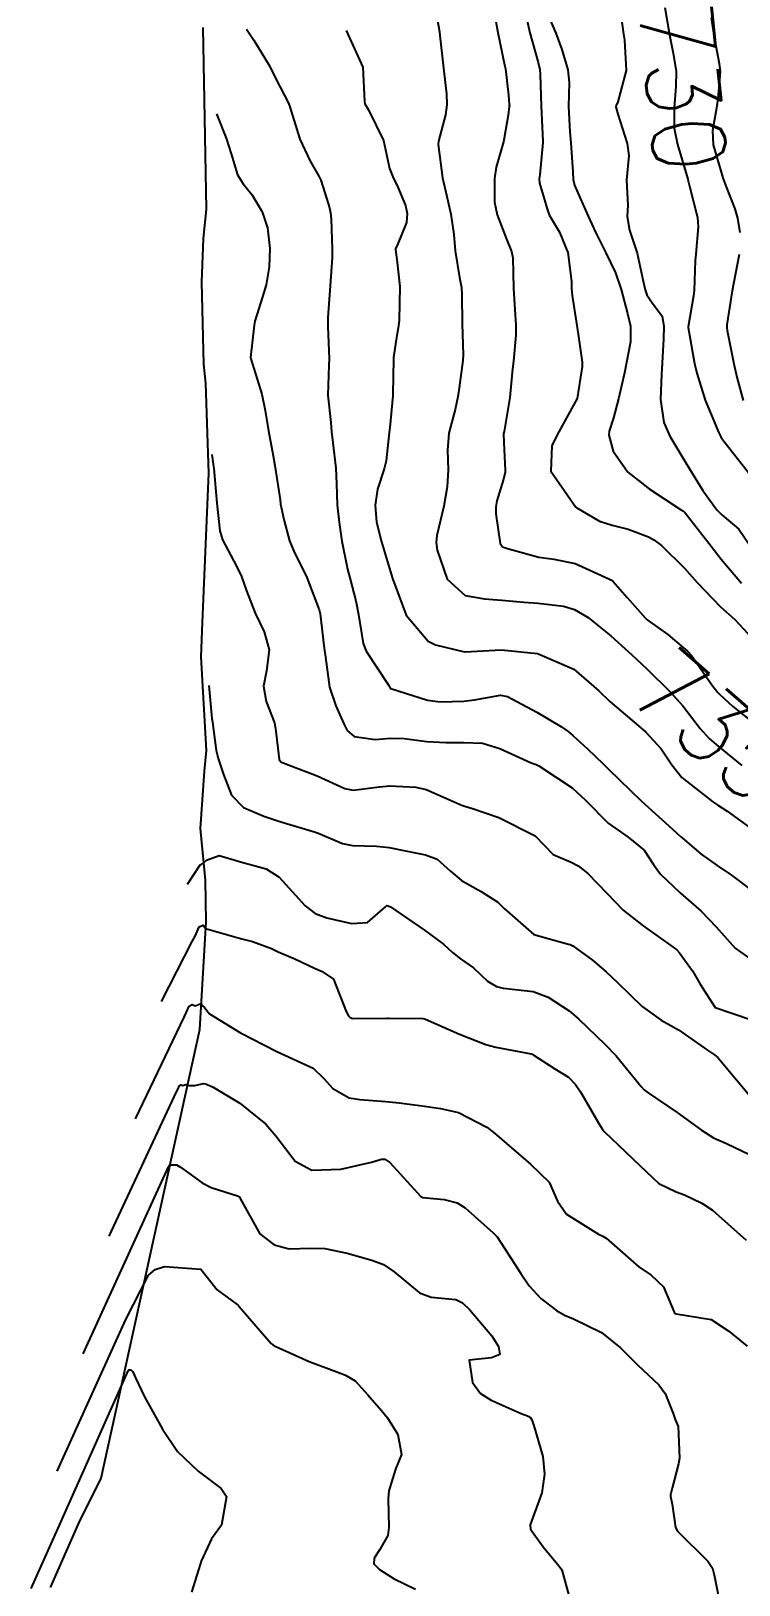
# Model space of a CAD drawing. Header units: metres. Extents: x 318500 to 325275, y 7408834 to 7428799.
# Drawn here: x 319972.6 to 320011.5, y 7413052.2 to 7413137.4 of the extents above; entities that cross this region are included whole.
import ezdxf
from ezdxf.enums import TextEntityAlignment as Align

# ---------------------------------------------------------------- set-up
doc = ezdxf.new("R2010")
doc.units = ezdxf.units.M
doc.header["$MEASUREMENT"] = 0
for name, color, linetype in [('Area', 45, 'Continuous'), ('Cotas', 45, 'Continuous'), ('Curvas de Nivel 1m', 11, 'Continuous'), ('Curvas de Nivel 5m', 15, 'Continuous')]:
    doc.layers.add(name, color=color, linetype=linetype)
doc.styles.add('Style-STANDARD', font='STANDARD.shx')

msp = doc.modelspace()

# ---------------------------------------------------------------- linework, layer by layer
at = {"layer": 'Area'}
msp.add_lwpolyline([(319973.712, 7413052.076), (319975.268, 7413055.59), (319976.491, 7413058.053), (319981.905, 7413082.66), (319982.239, 7413088.55), (319982.212, 7413090.845), (319982.178, 7413091.223), (319981.937, 7413093.666), (319982.144, 7413096.808), (319982.268, 7413097.943), (319981.976, 7413103.088), (319982.043, 7413104.968), (319982.397, 7413113.154), (319982.227, 7413118.067), (319982.125, 7413119.125), (319981.998, 7413123.623), (319982.099, 7413126.011), (319982.266, 7413127.619), (319982.088, 7413137.58)], dxfattribs=at)
at = {"layer": 'Curvas de Nivel 1m', "flags": 128}
for points, elevation in [([(319999.743, 7413138.431), (319999.995, 7413137.283), (320000.458, 7413135.663), (320000.544, 7413135.274), (320000.561, 7413134.998), (320000.611, 7413133.273), (320000.71, 7413131.352), (320000.71, 7413131.271), (320000.539, 7413129.498), (320000.514, 7413129.274), (320000.53, 7413129.045), (320000.75, 7413128.305), (320000.98, 7413127.504), (320001.083, 7413127.265), (320001.621, 7413126.362), (320002.077, 7413125.25), (320002.272, 7413123.66), (320002.284, 7413123.246), (320002.321, 7413122.89), (320002.573, 7413121.241), (320002.653, 7413120.769), (320002.87, 7413119.238), (320002.866, 7413118.998), (320002.6, 7413117.24), (320001.492, 7413115.256), (320001.195, 7413114.637), (320001.153, 7413113.261), (320002.521, 7413111.276), (320002.565, 7413111.24), (320003.81, 7413110.525), (320004.511, 7413110.301), (320005.39, 7413110.083), (320006.505, 7413109.652), (320006.803, 7413109.486), (320007.218, 7413109.179), (320008.482, 7413107.934), (320009.174, 7413107.149), (320010.45, 7413105.824), (320011.239, 7413105.122), (320012.427, 7413103.847)], 733), ([(320000.888, 7413138.491), (320001.42, 7413137.262), (320001.744, 7413136.369), (320002.075, 7413135.251), (320002.144, 7413134.561), (320002.119, 7413133.251), (320002.195, 7413131.853), (320002.25, 7413131.248), (320002.353, 7413129.66), (320002.375, 7413129.246), (320002.447, 7413128.935), (320002.75, 7413128.229), (320003.191, 7413127.235), (320003.606, 7413126.352), (320004.164, 7413125.225), (320004.694, 7413124.126), (320004.999, 7413123.215), (320005.353, 7413121.895), (320005.523, 7413121.207), (320005.513, 7413120.341), (320005.292, 7413119.21), (320005.181, 7413118.652), (320004.866, 7413117.216), (320004.59, 7413116.175), (320004.349, 7413115.456), (320004.32, 7413115.223), (320004.567, 7413114.358), (320005.371, 7413113.208), (320006.536, 7413112.286), (320008.267, 7413111.164), (320008.421, 7413111.064), (320008.518, 7413110.973), (320009.933, 7413109.146), (320010.489, 7413108.428), (320011.604, 7413107.119)], 732), ([(320004.896, 7413138.936), (320005.138, 7413137.216), (320005.191, 7413136.889), (320005.271, 7413135.214), (320004.823, 7413133.496), (320004.733, 7413133.309), (320004.717, 7413133.221), (320004.814, 7413132.823), (320005.325, 7413131.212), (320005.431, 7413130.56), (320005.304, 7413129.212), (320005.376, 7413127.84), (320005.33, 7413127.211), (320005.464, 7413126.474), (320005.885, 7413125.202), (320006.207, 7413123.678), (320006.315, 7413123.195), (320006.413, 7413122.93), (320006.674, 7413122.541), (320007.245, 7413121.76), (320007.352, 7413121.18), (320007.327, 7413120.503), (320007.255, 7413119.181), (320007.225, 7413118.577), (320007.161, 7413117.182), (320007.34, 7413115.931), (320007.675, 7413115.174), (320008.558, 7413113.713), (320008.891, 7413113.157), (320009.491, 7413112.195), (320010.249, 7413111.143), (320010.517, 7413110.872), (320011.457, 7413110.074), (320012.12, 7413109.116)], 731), ([(319998.086, 7413138.104), (319998.249, 7413137.306), (319998.608, 7413135.538), (319998.652, 7413135.302), (319998.826, 7413133.86), (319998.869, 7413133.348), (319998.873, 7413133.299), (319998.87, 7413133.248), (319998.812, 7413132.778), (319998.592, 7413131.503), (319998.545, 7413131.302), (319998.156, 7413129.92), (319998.052, 7413129.307), (319998.059, 7413127.995), (319998.203, 7413127.305), (319998.72, 7413125.983), (319998.996, 7413125.296), (319999.054, 7413124.945), (319999.098, 7413123.294), (319999.184, 7413121.811), (319999.223, 7413121.292), (319999.225, 7413120.718), (319999.094, 7413119.293), (319999.053, 7413118.864), (319998.89, 7413117.296), (319998.581, 7413115.439), (319998.556, 7413115.325), (319998.554, 7413115.3), (319998.573, 7413114.827), (319998.645, 7413113.299), (319998.644, 7413113.203), (319998.543, 7413112.811), (319998.192, 7413111.637), (319998.135, 7413111.304), (319998.131, 7413110.918), (319998.367, 7413109.292), (319998.497, 7413109.115), (319998.77, 7413109.013), (320000.489, 7413108.548), (320001.319, 7413108.426), (320002.484, 7413108.198), (320004.325, 7413107.359), (320004.471, 7413107.281), (320004.57, 7413107.209), (320005.332, 7413106.326), (320006.338, 7413105.191), (320006.439, 7413105.105), (320007.555, 7413104.297), (320008.424, 7413103.579), (320008.65, 7413103.385), (320008.865, 7413103.153), (320009.977, 7413101.555), (320010.299, 7413101.131), (320010.389, 7413101.034), (320011.137, 7413100.364), (320012.364, 7413099.377)], 734), ([(320009.933, 7413138.101), (320010.091, 7413137.148), (320010.385, 7413135.606), (320010.427, 7413135.144), (320010.309, 7413133.661), (320010.227, 7413133.146), (320010.014, 7413131.936), (320010.054, 7413131.147), (320010.576, 7413129.328), (320010.646, 7413129.141), (320010.757, 7413128.845), (320011.246, 7413127.633), (320011.393, 7413127.13), (320011.511, 7413126.346)], 729), ([(319984.457, 7413137.486), (319984.861, 7413136.873), (319985.709, 7413135.471), (319986.088, 7413134.723), (319986.747, 7413133.461), (319986.817, 7413133.287), (319987.376, 7413131.451), (319987.932, 7413130.284), (319988.432, 7413129.435), (319988.536, 7413129.212), (319988.751, 7413128.511), (319989.004, 7413127.687), (319989.068, 7413127.425), (319989.095, 7413127.064), (319989.162, 7413125.423), (319989.163, 7413124.963), (319989.046, 7413123.425), (319988.914, 7413121.677), (319988.91, 7413121.426), (319988.922, 7413121.16), (319988.991, 7413119.425), (319988.976, 7413119.073), (319988.92, 7413117.425), (319989.084, 7413115.921), (319989.122, 7413115.422), (319989.186, 7413114.805), (319989.364, 7413113.418), (319989.388, 7413112.567), (319989.432, 7413111.416), (319989.539, 7413110.444), (319989.684, 7413109.412), (319990.002, 7413107.883), (319990.119, 7413107.405), (319990.451, 7413106.154), (319990.598, 7413105.398), (319990.85, 7413103.819), (319991.017, 7413103.391), (319992.263, 7413101.501), (319992.343, 7413101.371), (319992.368, 7413101.349), (319992.39, 7413101.342), (319992.435, 7413101.324), (319994.38, 7413100.711), (319995.096, 7413100.623), (319996.38, 7413100.645), (319996.968, 7413100.725), (319998.385, 7413100.98), (319998.77, 7413100.9), (320000.372, 7413100.046), (320001.728, 7413099.249), (320002.098, 7413098.985), (320002.355, 7413098.765), (320003.165, 7413098.045), (320004.02, 7413097.215), (320004.335, 7413096.902), (320006.097, 7413095.192), (320006.307, 7413094.996), (320007.814, 7413093.64), (320008.281, 7413093.22), (320008.349, 7413093.159), (320009.394, 7413092.266), (320010.265, 7413091.651), (320011.054, 7413091.122), (320012.247, 7413090.222)], 737), ([(319989.921, 7413137.414), (319990.84, 7413135.4), (319990.923, 7413133.501), (319990.953, 7413133.399), (319991.141, 7413133.071), (319991.961, 7413131.388), (319992.305, 7413129.847), (319992.476, 7413129.383), (319992.754, 7413128.825), (319993.182, 7413127.811), (319993.274, 7413127.372), (319993.225, 7413126.88), (319992.714, 7413125.625), (319992.634, 7413125.458), (319992.622, 7413125.381), (319992.702, 7413124.857), (319992.865, 7413123.377), (319992.823, 7413121.539), (319992.806, 7413121.378), (319992.79, 7413121.246), (319992.644, 7413120.339), (319992.524, 7413119.488), (319992.518, 7413119.381), (319992.486, 7413117.497), (319992.479, 7413117.381), (319992.314, 7413115.651), (319992.289, 7413115.383), (319992.111, 7413113.83), (319992.013, 7413113.385), (319991.646, 7413112.271), (319991.506, 7413111.385), (319991.583, 7413110.456), (319991.859, 7413109.38), (319992.47, 7413107.37), (319993.214, 7413105.362), (319994.426, 7413103.945), (319994.819, 7413103.74), (319996.42, 7413103.351), (319996.455, 7413103.354), (319998.422, 7413103.472), (320000.42, 7413103.27), (320002.407, 7413102.403), (320003.774, 7413101.219), (320004.381, 7413100.639), (320006.088, 7413099.193), (320006.358, 7413098.953), (320007.203, 7413098.031), (320007.782, 7413097.168), (320008.33, 7413096.472), (320010.037, 7413095.134), (320010.307, 7413094.95), (320010.815, 7413094.613), (320012.287, 7413093.568)], 736), ([(319982.81, 7413132.84), (319983.335, 7413131.502), (319983.623, 7413130.652), (319983.968, 7413129.492), (319984.269, 7413129.001), (319984.749, 7413128.429), (319985.314, 7413127.474), (319985.602, 7413126.596), (319985.739, 7413125.47), (319985.702, 7413124.463), (319985.528, 7413123.472), (319985.335, 7413122.812), (319984.92, 7413121.477), (319984.876, 7413121.258), (319984.676, 7413119.48), (319984.692, 7413119.417), (319985.306, 7413117.473), (319985.483, 7413116.58), (319985.66, 7413115.469), (319985.926, 7413114.1), (319986.035, 7413113.465), (319986.297, 7413111.68), (319986.326, 7413111.453), (319986.359, 7413111.293), (319986.512, 7413110.617), (319986.814, 7413109.447), (319987.057, 7413108.878), (319987.761, 7413107.437), (319988.443, 7413105.66), (319988.492, 7413105.429), (319988.704, 7413103.707), (319988.739, 7413103.425), (319988.78, 7413103.059), (319989.015, 7413101.421), (319989.356, 7413100.396), (319989.791, 7413099.409), (319989.985, 7413099.034), (319990.353, 7413098.711), (319991.51, 7413098.541), (319992.353, 7413098.627), (319993.103, 7413098.612), (319994.351, 7413098.445), (319995.393, 7413098.377), (319996.351, 7413098.387), (319997.402, 7413098.355), (319998.348, 7413098.05), (320000.074, 7413097.273), (320000.339, 7413097.185), (320000.493, 7413097.113), (320002.32, 7413095.897), (320003.051, 7413095.229), (320004.291, 7413093.959), (320005.397, 7413093.199), (320006.273, 7413092.479), (320006.78, 7413091.698), (320007.161, 7413091.176), (320008.245, 7413090.141), (320009.386, 7413089.143), (320010.217, 7413088.276), (320011.265, 7413087.119), (320012.193, 7413086.451)], 738), ([(320011.483, 7413125.128), (320011.356, 7413124.474), (320011.088, 7413123.134), (320010.798, 7413121.274), (320010.792, 7413121.138), (320010.821, 7413120.975), (320011.18, 7413119.132), (320011.343, 7413118.405), (320011.704, 7413117.123)], 729), ([(319982.56, 7413114.18), (319982.643, 7413113.509), (319982.658, 7413113.399), (319982.826, 7413111.505), (319982.986, 7413109.984), (319983.134, 7413109.5), (319983.909, 7413108.059), (319984.177, 7413107.484), (319984.458, 7413106.701), (319984.936, 7413105.473), (319985.417, 7413104.453), (319985.693, 7413103.461), (319985.55, 7413102.315), (319985.39, 7413101.465), (319985.541, 7413100.626), (319985.989, 7413099.456), (319986.055, 7413099.153), (319986.244, 7413097.451), (319986.338, 7413097.318), (319986.559, 7413097.225), (319988.327, 7413096.562), (319989.856, 7413095.868), (319990.315, 7413095.765), (319991.75, 7413095.947), (319992.32, 7413096.019), (319993.736, 7413095.938), (319994.317, 7413095.802), (319995.391, 7413095.334), (319996.304, 7413094.94), (319996.845, 7413094.769), (319998.295, 7413094.266), (320000.28, 7413093.27), (320001.267, 7413092.252), (320002.266, 7413091.822), (320002.647, 7413091.617), (320003.153, 7413091.227), (320004.243, 7413090.107), (320005.116, 7413089.201), (320006.217, 7413088.336), (320007.856, 7413087.165), (320008.049, 7413087.012), (320008.197, 7413086.853), (320008.909, 7413085.871), (320009.335, 7413085.143), (320010.161, 7413083.868), (320012.036, 7413083.227)], 739), ([(319981.22, 7413090.62), (319981.91, 7413091.675), (319982.083, 7413091.768), (319982.264, 7413091.934), (319982.959, 7413092.192), (319984.263, 7413091.809), (319984.525, 7413091.739), (319985.533, 7413091.461), (319986.253, 7413091.005), (319987.674, 7413089.436), (319988.224, 7413089.012), (319988.861, 7413088.779), (319990.216, 7413088.471), (319991.085, 7413088.519), (319992.082, 7413089.372), (319992.158, 7413089.444), (319992.231, 7413089.439), (319992.345, 7413089.369), (319994.211, 7413088.09), (319995.254, 7413087.334), (319995.746, 7413086.877), (319996.192, 7413086.53), (319996.908, 7413086.03), (319997.68, 7413085.298), (319998.176, 7413085.004), (319998.536, 7413084.925), (320000.172, 7413084.728), (320001.001, 7413084.424), (320002.157, 7413083.686), (320002.66, 7413083.232), (320004.129, 7413081.83), (320004.731, 7413081.204), (320006.103, 7413079.528), (320006.267, 7413079.353), (320006.493, 7413079.184), (320008.084, 7413078.1), (320009.414, 7413077.14), (320010.064, 7413076.718), (320010.78, 7413076.402), (320012.05, 7413075.807)], 741), ([(319979.79, 7413084.19), (319981.473, 7413087.474), (319981.632, 7413087.778), (319981.858, 7413088.282), (319982.074, 7413088.379), (319982.21, 7413088.193), (319984.008, 7413087.678), (319984.202, 7413087.628), (319984.788, 7413087.471), (319985.829, 7413087.088), (319986.195, 7413086.915), (319987.102, 7413086.53), (319988.186, 7413086.02), (319988.597, 7413085.836), (319989.231, 7413085.414), (319989.916, 7413083.641), (319990.052, 7413083.401), (319990.149, 7413083.313), (319990.284, 7413083.262), (319992.149, 7413083.273), (319992.243, 7413083.275), (319994.149, 7413083.261), (319994.267, 7413083.229), (319996.136, 7413082.404), (319997.587, 7413081.84), (319998.126, 7413081.694), (320000.073, 7413081.318), (320000.121, 7413081.303), (320000.183, 7413081.269), (320001.362, 7413080.501), (320002.108, 7413080.048), (320002.509, 7413079.639), (320002.766, 7413079.23), (320003.784, 7413077.504), (320003.956, 7413077.212), (320004.068, 7413077.067), (320006.04, 7413075.19), (320007.079, 7413074.222), (320008.026, 7413073.761), (320008.469, 7413073.598), (320009.435, 7413073.139), (320010.014, 7413072.753), (320011.854, 7413071.111)], 742), ([(319978.36, 7413077.75), (319981.042, 7413083.338), (319981.156, 7413083.576), (319981.315, 7413083.926), (319981.47, 7413084.016), (319981.645, 7413083.949), (319981.919, 7413084.064), (319982.155, 7413083.855), (319982.421, 7413083.506), (319984.135, 7413082.465), (319986.12, 7413081.45), (319988.111, 7413080.538), (319988.67, 7413079.986), (319989.199, 7413079.414), (319990.093, 7413078.916), (319990.671, 7413078.811), (319992.09, 7413078.704), (319992.825, 7413078.627), (319994.087, 7413078.464), (319995.102, 7413078.318), (319996.082, 7413078.109), (319997.639, 7413077.296), (319998.065, 7413076.973), (320000.04, 7413075.27), (320001.053, 7413074.277), (320001.51, 7413073.248), (320002.009, 7413072.54), (320003.764, 7413071.443), (320003.992, 7413071.331), (320004.189, 7413071.208), (320005.967, 7413069.642), (320006.659, 7413069.18), (320007.335, 7413068.551), (320007.909, 7413067.16), (320007.939, 7413067.101), (320008.027, 7413067.07), (320009.934, 7413066.757), (320010.918, 7413066.127), (320011.913, 7413065.293)], 743), ([(319976.93, 7413071.32), (319980.614, 7413079.234), (319980.681, 7413079.374), (319980.773, 7413079.577), (319980.863, 7413079.627), (319980.965, 7413079.587), (319981.123, 7413079.647), (319981.311, 7413079.579), (319981.614, 7413079.586), (319982.102, 7413079.699), (319982.257, 7413079.663), (319982.619, 7413079.502), (319984.087, 7413078.621), (319985.525, 7413077.458), (319986.061, 7413076.832), (319987.129, 7413075.439), (319988.035, 7413074.942), (319989.632, 7413075.002), (319990.037, 7413075.081), (319991.303, 7413075.381), (319991.866, 7413075.549), (319992.043, 7413075.544), (319992.316, 7413075.367), (319994.021, 7413073.498), (319994.125, 7413073.453), (319995.288, 7413073.331), (319996.017, 7413073.149), (319996.456, 7413072.871), (319997.993, 7413071.509), (319998.196, 7413071.288), (319998.598, 7413070.667), (319999.493, 7413069.275), (319999.953, 7413068.604), (320000.593, 7413067.907), (320001.45, 7413067.247), (320001.936, 7413066.984), (320002.358, 7413066.809), (320003.922, 7413066.039), (320004.974, 7413065.199), (320005.896, 7413064.269), (320007.064, 7413063.172), (320007.417, 7413062.708), (320007.864, 7413061.599), (320007.974, 7413061.271), (320008.025, 7413061.158), (320008.126, 7413060.886), (320008.2, 7413059.154), (320008.141, 7413058.839), (320007.805, 7413057.515), (320007.734, 7413057.228), (320007.719, 7413057.161), (320007.719, 7413057.081), (320007.795, 7413056.643), (320007.982, 7413055.357), (320008.101, 7413055.155), (320009.756, 7413053.512), (320010.007, 7413053.127), (320010.113, 7413052.758), (320010.427, 7413051.123)], 744), ([(319974.07, 7413058.45), (319977.837, 7413066.762), (319979.087, 7413069.181), (319979.45, 7413069.492), (319979.962, 7413069.66), (319981.96, 7413069.51), (319982.845, 7413068.392), (319983.941, 7413067.572), (319984, 7413067.538), (319984.06, 7413067.478), (319984.974, 7413066.414), (319985.817, 7413065.451), (319985.909, 7413065.37), (319986.071, 7413065.284), (319987.895, 7413064.458), (319989.413, 7413063.881), (319989.885, 7413063.712), (319990.407, 7413063.392), (319991.112, 7413062.621), (319991.864, 7413061.774), (319992.19, 7413061.367), (319992.758, 7413060.449), (319992.95, 7413059.359), (319992.63, 7413058.55), (319992.265, 7413057.365), (319992.223, 7413056.939), (319992.258, 7413055.365), (319992.212, 7413054.927), (319991.762, 7413054.148), (319991.458, 7413053.671), (319991.439, 7413053.375), (319991.745, 7413053.049), (319992.55, 7413052.55), (319993.729, 7413051.97)], 746), ([(319972.64, 7413052.02), (319974.201, 7413055.486), (319977.964, 7413063.953), (319977.997, 7413064.001), (319978.035, 7413064.006), (319978.109, 7413064.002), (319978.221, 7413063.891), (319978.359, 7413063.553), (319978.853, 7413062.528), (319979.419, 7413061.537), (319979.848, 7413060.743), (319980.673, 7413059.522), (319981.814, 7413058.443), (319983.064, 7413057.491), (319983.367, 7413057.057), (319983.089, 7413055.49), (319982.532, 7413054.735), (319981.967, 7413053.507), (319981.921, 7413053.334), (319981.739, 7413052.752), (319981.433, 7413051.805)], 747)]:
    msp.add_lwpolyline(points, dxfattribs=dict(at, elevation=elevation))
at = {"layer": 'Curvas de Nivel 5m', "flags": 128}
for points, elevation in [([(320007.4, 7413138.674), (320007.656, 7413137.178), (320007.855, 7413136.175), (320008.012, 7413135.172), (320008.003, 7413134.344), (320007.904, 7413133.174), (320007.915, 7413132.061), (320008.088, 7413131.171), (320008.667, 7413129.255), (320008.688, 7413129.161), (320008.696, 7413129.098), (320008.757, 7413128.885), (320009.189, 7413127.156), (320009.231, 7413126.657), (320009.093, 7413125.156), (320009.062, 7413124.799), (320009.006, 7413123.157), (320008.972, 7413122.862), (320008.688, 7413121.16), (320008.685, 7413121.134), (320009.031, 7413119.156), (320009.151, 7413118.626), (320009.613, 7413117.15), (320010.357, 7413115.367), (320010.472, 7413115.141), (320010.577, 7413114.973), (320012.046, 7413113.118)], 730), ([(319994.884, 7413138.275), (319995.044, 7413137.347), (319995.068, 7413137.146), (319995.257, 7413135.344), (319995.417, 7413133.933), (319995.442, 7413133.341), (319995.372, 7413132.781), (319994.995, 7413131.347), (319994.977, 7413131.157), (319995.208, 7413129.343), (319995.491, 7413128.083), (319995.667, 7413127.336), (319995.821, 7413126.236), (319995.902, 7413125.332), (319996.141, 7413123.875), (319996.245, 7413123.327), (319996.273, 7413122.923), (319996.278, 7413121.326), (319996.333, 7413119.626), (319996.316, 7413119.325), (319996.111, 7413117.824), (319996.055, 7413117.328), (319995.902, 7413116.64), (319995.56, 7413115.335), (319995.487, 7413114.416), (319995.517, 7413113.336), (319995.466, 7413112.406), (319995.282, 7413111.339), (319994.899, 7413109.739), (319994.862, 7413109.345), (319994.91, 7413108.927), (319995.461, 7413107.335), (319996.457, 7413106.437), (319997.502, 7413106.256), (319998.453, 7413106.183), (319999.662, 7413106.068), (320000.451, 7413106.015), (320001.847, 7413105.851), (320002.447, 7413105.676), (320003.2, 7413105.229), (320003.895, 7413104.679), (320004.43, 7413104.226), (320005.583, 7413103.198), (320006.409, 7413102.431), (320007.691, 7413101.17), (320008.379, 7413100.4), (320009.345, 7413099.145), (320009.825, 7413098.608), (320010.35, 7413098.162), (320011.625, 7413097.117)], 735), ([(319982.39, 7413101.51), (319982.563, 7413099.707), (319982.589, 7413099.507), (319982.786, 7413097.945), (319982.897, 7413097.502), (319983.193, 7413096.631), (319983.64, 7413095.49), (319984.3, 7413094.816), (319985.408, 7413094.349), (319986.289, 7413094.047), (319988.244, 7413093.467), (319988.28, 7413093.458), (319988.357, 7413093.429), (319989.717, 7413092.851), (319990.273, 7413092.747), (319991.591, 7413092.698), (319992.273, 7413092.635), (319993.178, 7413092.454), (319994.269, 7413092.229), (319994.909, 7413091.983), (319995.646, 7413091.329), (319996.253, 7413090.828), (319997.322, 7413090.226), (319998.235, 7413089.638), (319998.587, 7413089.286), (320000.209, 7413087.855), (320002.107, 7413087.336), (320002.201, 7413087.316), (320002.346, 7413087.238), (320003.432, 7413086.461), (320004.186, 7413085.81), (320004.817, 7413085.204), (320006.161, 7413083.919), (320007.206, 7413083.174), (320008.142, 7413082.627), (320009.732, 7413081.529), (320010.122, 7413081.262), (320010.3, 7413081.128), (320011.338, 7413079.887), (320011.985, 7413079.111)], 740), ([(319975.5, 7413064.88), (319980.186, 7413075.124), (319980.206, 7413075.172), (319980.232, 7413075.228), (319980.257, 7413075.241), (319980.285, 7413075.232), (319980.329, 7413075.245), (319980.382, 7413075.227), (319980.467, 7413075.228), (319980.612, 7413075.233), (319980.83, 7413075.102), (319981.291, 7413074.776), (319982.027, 7413074.258), (319982.514, 7413073.992), (319984.02, 7413073.515), (319984.044, 7413073.504), (319984.073, 7413073.479), (319984.111, 7413073.386), (319985.191, 7413071.462), (319985.981, 7413070.857), (319986.797, 7413070.623), (319987.979, 7413070.671), (319988.746, 7413070.651), (319989.975, 7413070.387), (319991.334, 7413070.015), (319991.966, 7413069.774), (319992.562, 7413069.364), (319993.949, 7413068.217), (319994.592, 7413067.986), (319995.945, 7413067.859), (319996.306, 7413067.677), (319996.678, 7413067.309), (319997.919, 7413065.867), (319998.273, 7413065.286), (319998.348, 7413064.841), (319997.901, 7413064.664), (319996.669, 7413064.538), (319996.859, 7413063.305), (319997.285, 7413062.71), (319997.87, 7413062.337), (319999.528, 7413061.608), (319999.862, 7413061.485), (320000.005, 7413061.411), (320000.104, 7413061.266), (320000.238, 7413060.88), (320000.7, 7413059.257), (320000.798, 7413058.273), (320000.65, 7413057.257), (320000.022, 7413055.506), (320000.04, 7413055.266), (320000.732, 7413054.289), (320001.606, 7413053.242), (320001.747, 7413053.031), (320002.242, 7413051.232)], 745)]:
    msp.add_lwpolyline(points, dxfattribs=dict(at, elevation=elevation))

# ---------------------------------------------------------------- texts
at = {"layer": 'Cotas', "style": 'Style-STANDARD'}
for s, rotation, p in [('730', 275.87645, (320008.399, 7413134.308, 730)), ('735', 318.81724, (320010.043, 7413099.305, 735))]:
    msp.add_text(s, height=4, rotation=rotation, dxfattribs=at).set_placement(p, align=Align.MIDDLE_CENTER)

doc.saveas('drawing.dxf')
